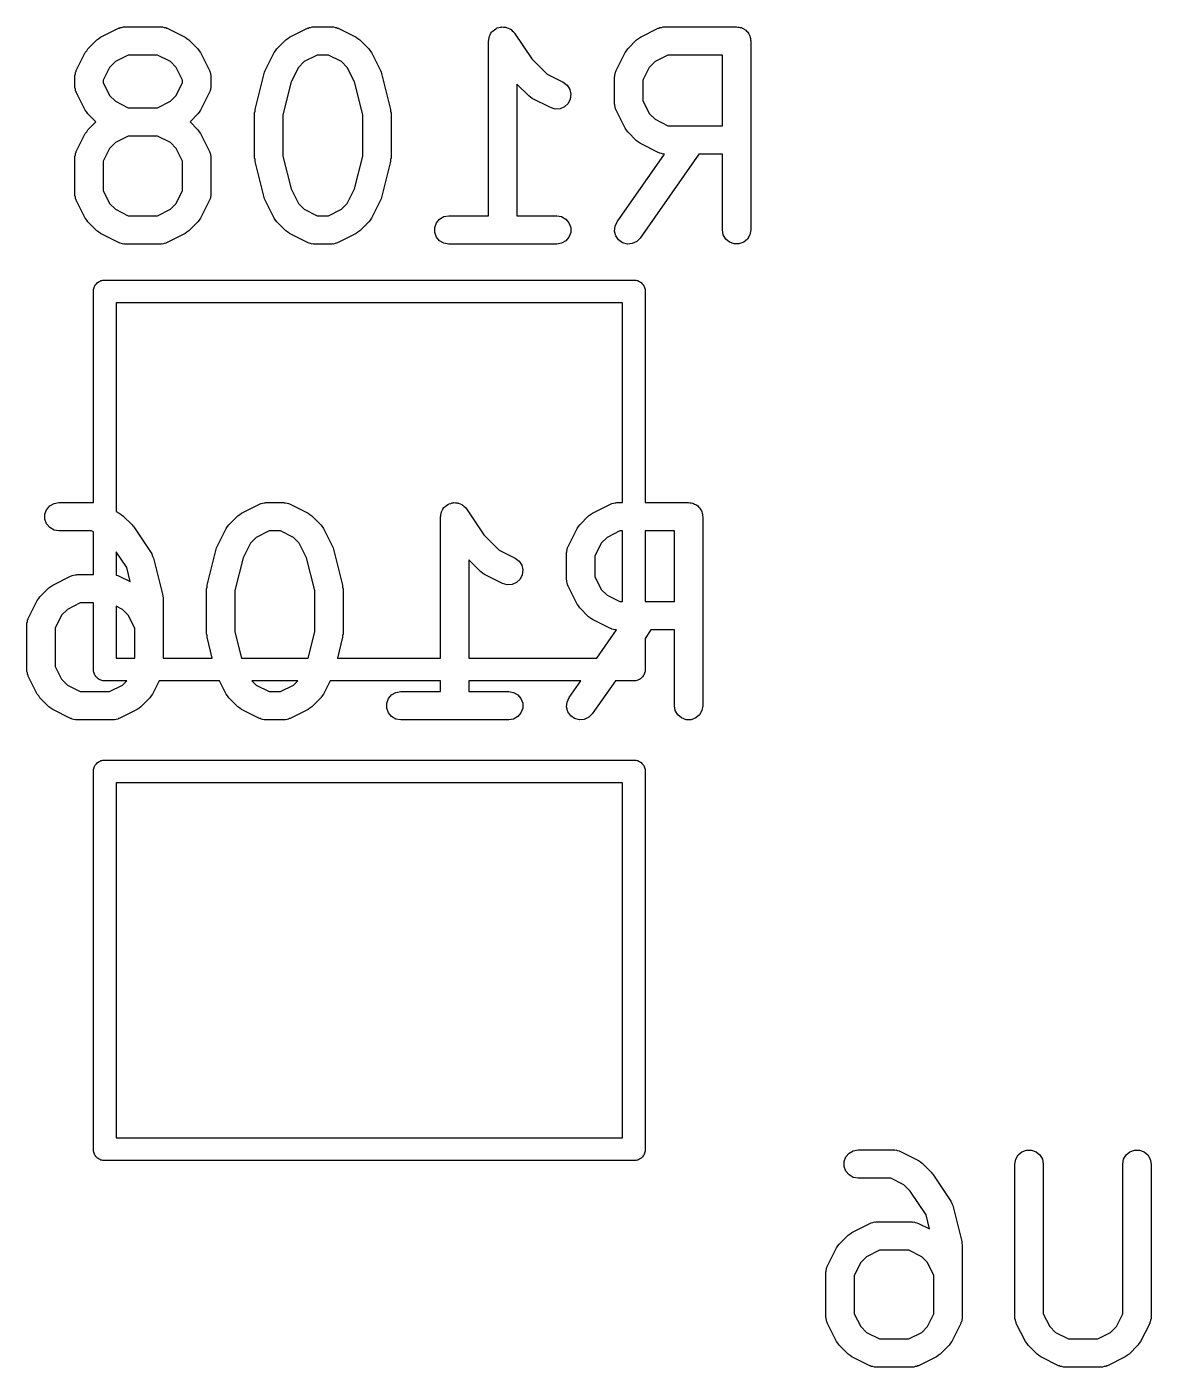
# Model space of a CAD drawing. Extents: x 102 to 197, y -141 to -41.
# Drawn here: x 113.76 to 119.71, y -53.72 to -46.62 of the extents above; entities that cross this region are included whole.
import ezdxf

# ---------------------------------------------------------------- set-up
doc = ezdxf.new("R2010")
doc.units = 0
doc.header["$MEASUREMENT"] = 0
doc.layers.add('BLACK', color=7, linetype='CONTINUOUS')

msp = doc.modelspace()

# ---------------------------------------------------------------- linework, layer by layer
at = {"layer": 'BLACK', "linetype": 'CONTINUOUS'}
for p, q in [((114.148, -46.6769), (114.243, -46.6293)), ((114.243, -46.6293), (114.247, -46.6281)), ((114.247, -46.6281), (114.251, -46.6259)), ((114.251, -46.6259), (114.259, -46.6244)), ((114.259, -46.6244), (114.268, -46.6219)), ((114.268, -46.6219), (114.272, -46.6221)), ((114.272, -46.6221), (114.276, -46.6214)), ((114.276, -46.6214), (114.467, -46.6214)), ((114.467, -46.6214), (114.471, -46.6221)), ((114.471, -46.6221), (114.475, -46.6219)), ((114.475, -46.6219), (114.484, -46.6244)), ((114.484, -46.6244), (114.493, -46.6259)), ((114.493, -46.6259), (114.496, -46.6281)), ((114.496, -46.6281), (114.5, -46.6293)), ((114.5, -46.6293), (114.596, -46.6769)), ((115.148, -46.6769), (115.243, -46.6293)), ((115.243, -46.6293), (115.247, -46.6281)), ((115.247, -46.6281), (115.251, -46.6259)), ((115.251, -46.6259), (115.259, -46.6244)), ((115.259, -46.6244), (115.268, -46.6219)), ((115.268, -46.6219), (115.272, -46.6221)), ((115.272, -46.6221), (115.276, -46.6214)), ((115.276, -46.6214), (115.372, -46.6214)), ((115.372, -46.6214), (115.376, -46.6221)), ((115.376, -46.6221), (115.38, -46.6219)), ((115.38, -46.6219), (115.389, -46.6244)), ((115.389, -46.6244), (115.397, -46.6259)), ((115.397, -46.6259), (115.401, -46.6281)), ((115.401, -46.6281), (115.405, -46.6293)), ((115.405, -46.6293), (115.5, -46.6769)), ((116.204, -46.6795), (116.206, -46.6707)), ((116.206, -46.6707), (116.208, -46.6671)), ((116.208, -46.6671), (116.209, -46.6631)), ((116.209, -46.6631), (116.214, -46.6559)), ((116.214, -46.6559), (116.219, -46.6482)), ((116.219, -46.6482), (116.222, -46.6455)), ((116.222, -46.6455), (116.225, -46.6421)), ((116.225, -46.6421), (116.232, -46.6372)), ((116.232, -46.6372), (116.239, -46.6314)), ((116.239, -46.6314), (116.243, -46.63)), ((116.243, -46.63), (116.246, -46.6277)), ((116.246, -46.6277), (116.255, -46.6256)), ((116.255, -46.6256), (116.263, -46.6225)), ((116.263, -46.6225), (116.268, -46.6225)), ((116.268, -46.6225), (116.272, -46.6215)), ((116.272, -46.6215), (116.28, -46.6225)), ((116.28, -46.6225), (116.289, -46.6225)), ((116.289, -46.6225), (116.293, -46.6239)), ((116.293, -46.6239), (116.297, -46.6244)), ((116.297, -46.6244), (116.305, -46.6284)), ((116.305, -46.6284), (116.314, -46.6314)), ((116.314, -46.6314), (116.317, -46.6341)), ((116.317, -46.6341), (116.321, -46.6359)), ((116.321, -46.6359), (116.327, -46.6424)), ((116.327, -46.6424), (116.334, -46.6482)), ((116.334, -46.6482), (116.336, -46.6518)), ((116.336, -46.6518), (116.339, -46.6548)), ((116.339, -46.6548), (116.43, -46.7915)), ((117.005, -46.6769), (117.1, -46.6293)), ((117.1, -46.6293), (117.104, -46.6281)), ((117.104, -46.6281), (117.108, -46.6259)), ((117.108, -46.6259), (117.117, -46.6244)), ((117.117, -46.6244), (117.125, -46.6219)), ((117.125, -46.6219), (117.129, -46.6221)), ((117.129, -46.6221), (117.134, -46.6214)), ((117.134, -46.6214), (117.514, -46.6214)), ((117.514, -46.6214), (117.521, -46.6225)), ((117.521, -46.6225), (117.527, -46.6225)), ((117.527, -46.6225), (117.534, -46.6248)), ((117.534, -46.6248), (117.54, -46.6259)), ((117.54, -46.6259), (117.546, -46.6292)), ((117.546, -46.6292), (117.552, -46.6314)), ((117.552, -46.6314), (117.557, -46.6356)), ((117.557, -46.6356), (117.563, -46.6389)), ((117.563, -46.6389), (117.567, -46.644)), ((117.567, -46.644), (117.572, -46.6482)), ((117.572, -46.6482), (117.575, -46.6539)), ((117.575, -46.6539), (117.579, -46.6589)), ((117.579, -46.6589), (117.582, -46.665)), ((117.582, -46.665), (117.585, -46.6707)), ((117.585, -46.6707), (117.586, -46.6772)), ((114.074, -46.7484), (114.08, -46.7386)), ((114.08, -46.7386), (114.128, -46.691)), ((114.128, -46.691), (114.138, -46.6841)), ((114.138, -46.6841), (114.148, -46.6769)), ((114.596, -46.6769), (114.605, -46.6841)), ((114.605, -46.6841), (114.615, -46.691)), ((114.615, -46.691), (114.663, -46.7386)), ((114.663, -46.7386), (114.67, -46.7484)), ((115.074, -46.7484), (115.08, -46.7386)), ((115.08, -46.7386), (115.128, -46.691)), ((115.128, -46.691), (115.138, -46.6841)), ((115.138, -46.6841), (115.148, -46.6769)), ((115.5, -46.6769), (115.51, -46.6841)), ((115.51, -46.6841), (115.52, -46.691)), ((115.52, -46.691), (115.568, -46.7386)), ((115.568, -46.7386), (115.574, -46.7484)), ((116.201, -46.6964), (116.202, -46.6923)), ((116.201, -47.6214), (116.201, -46.6964)), ((116.202, -46.6881), (116.204, -46.6795)), ((116.202, -46.6923), (116.202, -46.6881)), ((116.931, -46.7484), (116.938, -46.7386)), ((116.938, -46.7386), (116.985, -46.691)), ((116.985, -46.691), (116.995, -46.6841)), ((116.995, -46.6841), (117.005, -46.6769)), ((117.586, -46.6772), (117.588, -46.6834)), ((117.588, -46.6834), (117.588, -46.6899)), ((117.588, -46.6899), (117.589, -46.6964)), ((117.589, -46.6964), (117.589, -47.6964)), ((114.019, -46.8533), (114.066, -46.7581)), ((114.066, -46.7581), (114.074, -46.7484)), ((114.226, -46.8056), (114.195, -46.836)), ((114.294, -46.7714), (114.226, -46.8056)), ((114.449, -46.7714), (114.294, -46.7714)), ((114.518, -46.8056), (114.449, -46.7714)), ((114.548, -46.836), (114.518, -46.8056)), ((114.67, -46.7484), (114.677, -46.7581)), ((114.677, -46.7581), (114.724, -46.8533)), ((115.019, -46.8533), (115.066, -46.7581)), ((115.066, -46.7581), (115.074, -46.7484)), ((115.226, -46.8056), (115.195, -46.836)), ((115.294, -46.7714), (115.226, -46.8056)), ((115.354, -46.7714), (115.294, -46.7714)), ((115.422, -46.8056), (115.354, -46.7714)), ((115.453, -46.836), (115.422, -46.8056)), ((115.574, -46.7484), (115.582, -46.7581)), ((115.582, -46.7581), (115.629, -46.8533)), ((116.43, -46.7915), (116.511, -46.8728)), ((116.876, -46.8533), (116.924, -46.7581)), ((116.924, -46.7581), (116.931, -46.7484)), ((117.083, -46.8056), (117.052, -46.836)), ((117.151, -46.7714), (117.083, -46.8056)), ((117.439, -46.7714), (117.151, -46.7714)), ((117.439, -47.1452), (117.439, -46.7714)), ((114.011, -46.8783), (114.014, -46.8699)), ((114.012, -46.8826), (114.011, -46.8783)), ((114.011, -46.8869), (114.012, -46.8826)), ((114.011, -46.9345), (114.011, -46.8869)), ((114.014, -46.8699), (114.015, -46.8612)), ((114.015, -46.8612), (114.018, -46.8575)), ((114.018, -46.8575), (114.019, -46.8533)), ((114.195, -46.836), (114.161, -46.9046)), ((114.582, -46.9046), (114.548, -46.836)), ((114.724, -46.8533), (114.726, -46.8575)), ((114.726, -46.8575), (114.728, -46.8612)), ((114.728, -46.8612), (114.729, -46.8699)), ((114.729, -46.8699), (114.732, -46.8783)), ((114.732, -46.8783), (114.732, -46.8826)), ((114.732, -46.8826), (114.732, -46.8869)), ((114.732, -46.8869), (114.732, -46.9345)), ((114.966, -47.0591), (115.013, -46.8687)), ((115.013, -46.8687), (115.016, -46.8612)), ((115.016, -46.8612), (115.019, -46.8533)), ((115.195, -46.836), (115.157, -46.913)), ((115.491, -46.913), (115.453, -46.836)), ((115.629, -46.8533), (115.632, -46.8612)), ((115.632, -46.8612), (115.635, -46.8687)), ((115.635, -46.8687), (115.682, -47.0591)), ((116.511, -46.8728), (116.596, -46.915)), ((116.868, -46.8869), (116.869, -46.8826)), ((116.868, -47.0297), (116.868, -46.8869)), ((116.869, -46.8783), (116.871, -46.8699)), ((116.869, -46.8826), (116.869, -46.8783)), ((116.871, -46.8699), (116.873, -46.8612)), ((116.873, -46.8612), (116.875, -46.8575)), ((116.875, -46.8575), (116.876, -46.8533)), ((117.052, -46.836), (117.018, -46.9046)), ((114.012, -46.9387), (114.011, -46.9345)), ((114.011, -46.943), (114.012, -46.9387)), ((114.014, -46.9515), (114.011, -46.943)), ((114.015, -46.9601), (114.014, -46.9515)), ((114.161, -46.9046), (114.161, -46.9168)), ((114.161, -46.9168), (114.195, -46.9853)), ((114.548, -46.9853), (114.582, -46.9168)), ((114.582, -46.9168), (114.582, -46.9046)), ((114.729, -46.9515), (114.728, -46.9601)), ((114.732, -46.9431), (114.729, -46.9515)), ((114.732, -46.9345), (114.732, -46.9387)), ((114.732, -46.9387), (114.732, -46.9431)), ((115.157, -46.913), (115.113, -47.0866)), ((115.535, -47.0866), (115.491, -46.913)), ((116.414, -46.9875), (116.351, -46.9251)), ((116.351, -46.9251), (116.351, -47.6214)), ((116.596, -46.915), (116.617, -46.9305)), ((116.617, -46.9305), (116.631, -46.9523)), ((116.631, -46.9523), (116.637, -46.9776)), ((117.018, -46.9046), (117.018, -47.012)), ((114.018, -46.9639), (114.015, -46.9601)), ((114.019, -46.968), (114.018, -46.9639)), ((114.066, -47.0633), (114.019, -46.968)), ((114.195, -46.9853), (114.226, -47.0157)), ((114.226, -47.0157), (114.294, -47.05)), ((114.449, -47.05), (114.518, -47.0157)), ((114.518, -47.0157), (114.548, -46.9853)), ((114.724, -46.968), (114.677, -47.0633)), ((114.726, -46.9639), (114.724, -46.968)), ((114.728, -46.9601), (114.726, -46.9639)), ((116.424, -46.9944), (116.414, -46.9875)), ((116.433, -47.0016), (116.424, -46.9944)), ((116.529, -47.0492), (116.433, -47.0016)), ((116.622, -47.0268), (116.603, -47.0447)), ((116.634, -47.0035), (116.622, -47.0268)), ((116.637, -46.9776), (116.634, -47.0035)), ((116.869, -47.034), (116.868, -47.0297)), ((117.018, -47.012), (117.052, -47.0805)), ((114.074, -47.0729), (114.066, -47.0633)), ((114.08, -47.0827), (114.074, -47.0729)), ((114.123, -47.125), (114.08, -47.0827)), ((114.294, -47.05), (114.449, -47.05)), ((114.663, -47.0827), (114.621, -47.125)), ((114.67, -47.0729), (114.663, -47.0827)), ((114.677, -47.0633), (114.67, -47.0729)), ((114.963, -47.0773), (114.965, -47.0683)), ((114.963, -47.3154), (114.963, -47.0773)), ((114.965, -47.0683), (114.966, -47.0591)), ((115.113, -47.0866), (115.113, -47.3062)), ((115.535, -47.3062), (115.535, -47.0866)), ((115.682, -47.0591), (115.683, -47.0683)), ((115.683, -47.0683), (115.685, -47.0773)), ((115.685, -47.0773), (115.685, -47.3154)), ((116.554, -47.0566), (116.529, -47.0492)), ((116.58, -47.055), (116.554, -47.0566)), ((116.603, -47.0447), (116.58, -47.055)), ((116.869, -47.0383), (116.869, -47.034)), ((116.871, -47.0467), (116.869, -47.0383)), ((116.873, -47.0554), (116.871, -47.0467)), ((116.875, -47.0591), (116.873, -47.0554)), ((116.876, -47.0633), (116.875, -47.0591)), ((116.924, -47.1585), (116.876, -47.0633)), ((117.052, -47.0805), (117.083, -47.1109)), ((114.074, -47.177), (114.08, -47.1672)), ((114.08, -47.1672), (114.123, -47.125)), ((114.621, -47.125), (114.663, -47.1672)), ((114.663, -47.1672), (114.67, -47.177)), ((116.931, -47.1682), (116.924, -47.1585)), ((116.938, -47.178), (116.931, -47.1682)), ((117.083, -47.1109), (117.151, -47.1452)), ((117.151, -47.1452), (117.439, -47.1452)), ((114.019, -47.2819), (114.066, -47.1866)), ((114.066, -47.1866), (114.074, -47.177)), ((114.226, -47.2342), (114.195, -47.2646)), ((114.294, -47.2), (114.226, -47.2342)), ((114.449, -47.2), (114.294, -47.2)), ((114.518, -47.2342), (114.449, -47.2)), ((114.548, -47.2646), (114.518, -47.2342)), ((114.67, -47.177), (114.677, -47.1866)), ((114.677, -47.1866), (114.724, -47.2819)), ((116.985, -47.2256), (116.938, -47.178)), ((116.995, -47.2325), (116.985, -47.2256)), ((117.005, -47.2397), (116.995, -47.2325)), ((117.1, -47.2873), (117.005, -47.2397)), ((114.011, -47.3069), (114.014, -47.2984)), ((114.012, -47.3112), (114.011, -47.3069)), ((114.011, -47.3154), (114.012, -47.3112)), ((114.014, -47.2984), (114.015, -47.2898)), ((114.015, -47.2898), (114.018, -47.286)), ((114.018, -47.286), (114.019, -47.2819)), ((114.195, -47.2646), (114.161, -47.3331)), ((114.582, -47.3331), (114.548, -47.2646)), ((114.724, -47.2819), (114.726, -47.286)), ((114.726, -47.286), (114.728, -47.2898)), ((114.728, -47.2898), (114.729, -47.2984)), ((114.729, -47.2984), (114.732, -47.3069)), ((114.732, -47.3069), (114.732, -47.3112)), ((114.732, -47.3112), (114.732, -47.3154)), ((115.113, -47.3062), (115.157, -47.4797)), ((115.491, -47.4797), (115.535, -47.3062)), ((116.882, -47.6534), (117.132, -47.295)), ((117.315, -47.2952), (117.004, -47.7394)), ((117.104, -47.2885), (117.1, -47.2873)), ((117.108, -47.2907), (117.104, -47.2885)), ((117.117, -47.2922), (117.108, -47.2907)), ((117.125, -47.2947), (117.117, -47.2922)), ((117.129, -47.2944), (117.125, -47.2947)), ((117.132, -47.295), (117.129, -47.2944)), ((117.439, -47.2952), (117.315, -47.2952)), ((117.439, -47.6964), (117.439, -47.2952)), ((114.011, -47.5059), (114.011, -47.3154)), ((114.161, -47.3331), (114.161, -47.4882)), ((114.582, -47.4882), (114.582, -47.3331)), ((114.732, -47.3154), (114.732, -47.5059)), ((114.965, -47.3245), (114.963, -47.3154)), ((114.966, -47.3336), (114.965, -47.3245)), ((115.013, -47.5241), (114.966, -47.3336)), ((115.682, -47.3336), (115.635, -47.5241)), ((115.683, -47.3245), (115.682, -47.3336)), ((115.685, -47.3154), (115.683, -47.3245)), ((114.012, -47.5102), (114.011, -47.5059)), ((114.011, -47.5145), (114.012, -47.5102)), ((114.014, -47.5229), (114.011, -47.5145)), ((114.015, -47.5316), (114.014, -47.5229)), ((114.161, -47.4882), (114.195, -47.5567)), ((114.548, -47.5567), (114.582, -47.4882)), ((114.729, -47.5229), (114.728, -47.5316)), ((114.732, -47.5145), (114.729, -47.5229)), ((114.732, -47.5059), (114.732, -47.5102)), ((114.732, -47.5102), (114.732, -47.5145)), ((115.016, -47.5316), (115.013, -47.5241)), ((115.157, -47.4797), (115.195, -47.5567)), ((115.453, -47.5567), (115.491, -47.4797)), ((115.635, -47.5241), (115.632, -47.5316)), ((114.018, -47.5353), (114.015, -47.5316)), ((114.019, -47.5394), (114.018, -47.5353)), ((114.066, -47.6347), (114.019, -47.5394)), ((114.195, -47.5567), (114.226, -47.5871)), ((114.226, -47.5871), (114.294, -47.6214)), ((114.449, -47.6214), (114.518, -47.5871)), ((114.518, -47.5871), (114.548, -47.5567)), ((114.724, -47.5394), (114.677, -47.6347)), ((114.726, -47.5353), (114.724, -47.5394)), ((114.728, -47.5316), (114.726, -47.5353)), ((115.019, -47.5394), (115.016, -47.5316)), ((115.066, -47.6347), (115.019, -47.5394)), ((115.195, -47.5567), (115.226, -47.5871)), ((115.226, -47.5871), (115.294, -47.6214)), ((115.354, -47.6214), (115.422, -47.5871)), ((115.422, -47.5871), (115.453, -47.5567)), ((115.629, -47.5394), (115.582, -47.6347)), ((115.632, -47.5316), (115.629, -47.5394)), ((114.074, -47.6443), (114.066, -47.6347)), ((114.08, -47.6542), (114.074, -47.6443)), ((114.128, -47.7018), (114.08, -47.6542)), ((114.294, -47.6214), (114.449, -47.6214)), ((114.663, -47.6542), (114.615, -47.7018)), ((114.67, -47.6443), (114.663, -47.6542)), ((114.677, -47.6347), (114.67, -47.6443)), ((115.074, -47.6443), (115.066, -47.6347)), ((115.08, -47.6542), (115.074, -47.6443)), ((115.128, -47.7018), (115.08, -47.6542)), ((115.294, -47.6214), (115.354, -47.6214)), ((115.568, -47.6542), (115.52, -47.7018)), ((115.574, -47.6443), (115.568, -47.6542)), ((115.582, -47.6347), (115.574, -47.6443)), ((115.917, -47.6834), (115.926, -47.6589)), ((115.926, -47.6589), (115.942, -47.6389)), ((115.942, -47.6389), (115.965, -47.6259)), ((115.965, -47.6259), (115.991, -47.6214)), ((115.991, -47.6214), (116.201, -47.6214)), ((116.351, -47.6214), (116.562, -47.6214)), ((116.562, -47.6214), (116.588, -47.6259)), ((116.588, -47.6259), (116.61, -47.6389)), ((116.61, -47.6389), (116.627, -47.6589)), ((116.627, -47.6589), (116.636, -47.6834)), ((116.871, -47.677), (116.882, -47.6534)), ((114.138, -47.7087), (114.128, -47.7018)), ((114.148, -47.7158), (114.138, -47.7087)), ((114.243, -47.7635), (114.148, -47.7158)), ((114.596, -47.7158), (114.5, -47.7635)), ((114.605, -47.7087), (114.596, -47.7158)), ((114.615, -47.7018), (114.605, -47.7087)), ((115.138, -47.7087), (115.128, -47.7018)), ((115.148, -47.7158), (115.138, -47.7087)), ((115.243, -47.7635), (115.148, -47.7158)), ((115.5, -47.7158), (115.405, -47.7635)), ((115.51, -47.7087), (115.5, -47.7158)), ((115.52, -47.7018), (115.51, -47.7087)), ((115.917, -47.7094), (115.917, -47.6834)), ((115.926, -47.7339), (115.917, -47.7094)), ((115.942, -47.7538), (115.926, -47.7339)), ((116.627, -47.7339), (116.61, -47.7538)), ((116.636, -47.7094), (116.627, -47.7339)), ((116.636, -47.6834), (116.636, -47.7094)), ((116.868, -47.7029), (116.871, -47.677)), ((116.875, -47.7281), (116.868, -47.7029)), ((116.89, -47.7494), (116.875, -47.7281)), ((117.004, -47.7394), (116.986, -47.7578)), ((117.444, -47.722), (117.439, -47.6964)), ((117.457, -47.7446), (117.444, -47.722)), ((117.585, -47.722), (117.572, -47.7446)), ((117.589, -47.6964), (117.585, -47.722)), ((114.247, -47.7647), (114.243, -47.7635)), ((114.251, -47.7669), (114.247, -47.7647)), ((114.259, -47.7684), (114.251, -47.7669)), ((114.268, -47.7709), (114.259, -47.7684)), ((114.272, -47.7706), (114.268, -47.7709)), ((114.276, -47.7714), (114.272, -47.7706)), ((114.467, -47.7714), (114.276, -47.7714)), ((114.471, -47.7706), (114.467, -47.7714)), ((114.475, -47.7709), (114.471, -47.7706)), ((114.484, -47.7684), (114.475, -47.7709)), ((114.493, -47.7669), (114.484, -47.7684)), ((114.496, -47.7647), (114.493, -47.7669)), ((114.5, -47.7635), (114.496, -47.7647)), ((115.247, -47.7647), (115.243, -47.7635)), ((115.251, -47.7669), (115.247, -47.7647)), ((115.259, -47.7684), (115.251, -47.7669)), ((115.268, -47.7709), (115.259, -47.7684)), ((115.272, -47.7706), (115.268, -47.7709)), ((115.276, -47.7714), (115.272, -47.7706)), ((115.372, -47.7714), (115.276, -47.7714)), ((115.376, -47.7706), (115.372, -47.7714)), ((115.38, -47.7709), (115.376, -47.7706)), ((115.389, -47.7684), (115.38, -47.7709)), ((115.397, -47.7669), (115.389, -47.7684)), ((115.401, -47.7647), (115.397, -47.7669)), ((115.405, -47.7635), (115.401, -47.7647)), ((115.965, -47.7669), (115.942, -47.7538)), ((115.991, -47.7714), (115.965, -47.7669)), ((116.562, -47.7714), (115.991, -47.7714)), ((116.588, -47.7669), (116.562, -47.7714)), ((116.61, -47.7538), (116.588, -47.7669)), ((116.911, -47.7644), (116.89, -47.7494)), ((116.937, -47.7711), (116.911, -47.7644)), ((116.962, -47.7688), (116.937, -47.7711)), ((116.986, -47.7578), (116.962, -47.7688)), ((117.477, -47.7613), (117.457, -47.7446)), ((117.501, -47.7702), (117.477, -47.7613)), ((117.527, -47.7702), (117.501, -47.7702)), ((117.552, -47.7613), (117.527, -47.7702)), ((117.572, -47.7446), (117.552, -47.7613)), ((114.11, -48.0114), (114.112, -48.0064)), ((114.11, -48.0167), (114.11, -48.0114)), ((114.11, -48.0168), (114.11, -48.0167)), ((114.11, -49.1394), (114.11, -48.0168)), ((114.112, -48.0064), (114.113, -48.0012)), ((114.113, -48.0012), (114.115, -47.9965)), ((114.115, -47.9965), (114.117, -47.9915)), ((114.117, -47.9915), (114.121, -47.9875)), ((114.121, -47.9875), (114.123, -47.9828)), ((114.123, -47.9828), (114.127, -47.9794)), ((114.127, -47.9794), (114.131, -47.9753)), ((114.131, -47.9753), (114.135, -47.9727)), ((114.135, -47.9727), (114.14, -47.9692)), ((114.14, -47.9692), (114.145, -47.9674)), ((114.145, -47.9674), (114.149, -47.9647)), ((114.149, -47.9647), (114.154, -47.9638)), ((114.154, -47.9638), (114.159, -47.962)), ((114.159, -47.962), (114.165, -47.962)), ((114.165, -47.962), (114.165, -47.962)), ((114.165, -47.962), (116.975, -47.962)), ((116.975, -47.962), (116.981, -47.962)), ((116.975, -47.962), (116.975, -47.962)), ((116.981, -47.962), (116.986, -47.9638)), ((116.986, -47.9638), (116.991, -47.9647)), ((116.991, -47.9647), (116.995, -47.9674)), ((116.995, -47.9674), (117, -47.9692)), ((117, -47.9692), (117.005, -47.9727)), ((117.005, -47.9727), (117.009, -47.9753)), ((117.009, -47.9753), (117.013, -47.9794)), ((117.013, -47.9794), (117.017, -47.9828)), ((117.017, -47.9828), (117.019, -47.9875)), ((117.019, -47.9875), (117.023, -47.9915)), ((117.023, -47.9915), (117.025, -47.9965)), ((117.025, -47.9965), (117.027, -48.0012)), ((117.027, -48.0012), (117.028, -48.0064)), ((117.028, -48.0064), (117.03, -48.0114)), ((117.03, -48.0114), (117.03, -48.0167)), ((117.03, -48.0167), (117.03, -48.0168)), ((117.03, -48.0168), (117.03, -49.1394)), ((114.23, -48.082), (114.23, -49.1867)), ((116.91, -48.082), (114.23, -48.082)), ((116.91, -49.1394), (116.91, -48.082)), ((113.862, -49.1769), (113.879, -49.1569)), ((113.879, -49.1569), (113.901, -49.1439)), ((113.901, -49.1439), (113.927, -49.1394)), ((113.927, -49.1394), (114.11, -49.1394)), ((114.894, -49.1949), (114.989, -49.1473)), ((114.989, -49.1473), (114.993, -49.1461)), ((114.993, -49.1461), (114.997, -49.1439)), ((114.997, -49.1439), (115.005, -49.1424)), ((115.005, -49.1424), (115.014, -49.1399)), ((115.014, -49.1399), (115.018, -49.1401)), ((115.018, -49.1401), (115.022, -49.1394)), ((115.022, -49.1394), (115.118, -49.1394)), ((115.118, -49.1394), (115.122, -49.1401)), ((115.122, -49.1401), (115.126, -49.1399)), ((115.126, -49.1399), (115.135, -49.1424)), ((115.135, -49.1424), (115.143, -49.1439)), ((115.143, -49.1439), (115.147, -49.1461)), ((115.147, -49.1461), (115.151, -49.1473)), ((115.151, -49.1473), (115.246, -49.1949)), ((115.971, -49.1601), (115.978, -49.1552)), ((115.978, -49.1552), (115.985, -49.1494)), ((115.985, -49.1494), (115.989, -49.148)), ((115.989, -49.148), (115.992, -49.1457)), ((115.992, -49.1457), (116.001, -49.1436)), ((116.001, -49.1436), (116.009, -49.1405)), ((116.009, -49.1405), (116.014, -49.1405)), ((116.014, -49.1405), (116.018, -49.1395)), ((116.018, -49.1395), (116.026, -49.1405)), ((116.026, -49.1405), (116.035, -49.1405)), ((116.035, -49.1405), (116.039, -49.1419)), ((116.039, -49.1419), (116.043, -49.1424)), ((116.043, -49.1424), (116.051, -49.1464)), ((116.051, -49.1464), (116.06, -49.1494)), ((116.06, -49.1494), (116.063, -49.1521)), ((116.063, -49.1521), (116.067, -49.1539)), ((116.067, -49.1539), (116.073, -49.1604)), ((116.751, -49.1949), (116.846, -49.1473)), ((116.846, -49.1473), (116.85, -49.1461)), ((116.85, -49.1461), (116.854, -49.1439)), ((116.854, -49.1439), (116.863, -49.1424)), ((116.863, -49.1424), (116.871, -49.1399)), ((116.871, -49.1399), (116.875, -49.1401)), ((116.875, -49.1401), (116.88, -49.1394)), ((116.88, -49.1394), (116.91, -49.1394)), ((117.03, -49.1394), (117.26, -49.1394)), ((117.26, -49.1394), (117.267, -49.1405)), ((117.267, -49.1405), (117.273, -49.1405)), ((117.273, -49.1405), (117.28, -49.1428)), ((117.28, -49.1428), (117.286, -49.1439)), ((117.286, -49.1439), (117.292, -49.1472)), ((117.292, -49.1472), (117.298, -49.1494)), ((117.298, -49.1494), (117.303, -49.1536)), ((117.303, -49.1536), (117.309, -49.1569)), ((117.309, -49.1569), (117.313, -49.162)), ((113.853, -49.2014), (113.862, -49.1769)), ((113.853, -49.2274), (113.853, -49.2014)), ((113.862, -49.2519), (113.853, -49.2274)), ((114.23, -49.1867), (114.246, -49.1949)), ((114.246, -49.1949), (114.256, -49.2021)), ((114.256, -49.2021), (114.266, -49.209)), ((114.266, -49.209), (114.314, -49.2566)), ((114.826, -49.2566), (114.874, -49.209)), ((114.874, -49.209), (114.884, -49.2021)), ((114.884, -49.2021), (114.894, -49.1949)), ((115.246, -49.1949), (115.256, -49.2021)), ((115.256, -49.2021), (115.266, -49.209)), ((115.266, -49.209), (115.314, -49.2566)), ((115.947, -49.2144), (115.948, -49.2103)), ((115.947, -49.962), (115.947, -49.2144)), ((115.948, -49.2061), (115.95, -49.1975)), ((115.948, -49.2103), (115.948, -49.2061)), ((115.95, -49.1975), (115.952, -49.1887)), ((115.952, -49.1887), (115.954, -49.1851)), ((115.954, -49.1851), (115.955, -49.1811)), ((115.955, -49.1811), (115.96, -49.1739)), ((115.96, -49.1739), (115.965, -49.1662)), ((115.965, -49.1662), (115.968, -49.1635)), ((115.968, -49.1635), (115.971, -49.1601)), ((116.073, -49.1604), (116.08, -49.1662)), ((116.08, -49.1662), (116.082, -49.1698)), ((116.082, -49.1698), (116.085, -49.1728)), ((116.085, -49.1728), (116.176, -49.3095)), ((116.684, -49.2566), (116.731, -49.209)), ((116.731, -49.209), (116.741, -49.2021)), ((116.741, -49.2021), (116.751, -49.1949)), ((117.313, -49.162), (117.318, -49.1662)), ((117.318, -49.1662), (117.321, -49.1719)), ((117.321, -49.1719), (117.325, -49.1769)), ((117.325, -49.1769), (117.328, -49.183)), ((117.328, -49.183), (117.331, -49.1887)), ((117.331, -49.1887), (117.332, -49.1952)), ((117.332, -49.1952), (117.334, -49.2014)), ((117.334, -49.2014), (117.334, -49.2079)), ((117.334, -49.2079), (117.335, -49.2144)), ((117.335, -49.2144), (117.335, -50.2144)), ((113.879, -49.2718), (113.862, -49.2519)), ((113.901, -49.2849), (113.879, -49.2718)), ((113.927, -49.2894), (113.901, -49.2849)), ((114.1, -49.2894), (113.927, -49.2894)), ((114.11, -49.2944), (114.1, -49.2894)), ((114.11, -49.5203), (114.11, -49.2944)), ((114.314, -49.2566), (114.318, -49.2627)), ((114.318, -49.2627), (114.323, -49.268)), ((114.323, -49.268), (114.418, -49.4109)), ((114.765, -49.3713), (114.812, -49.2761)), ((114.812, -49.2761), (114.82, -49.2664)), ((114.82, -49.2664), (114.826, -49.2566)), ((115.04, -49.2894), (114.972, -49.3236)), ((115.1, -49.2894), (115.04, -49.2894)), ((115.168, -49.3236), (115.1, -49.2894)), ((115.314, -49.2566), (115.32, -49.2664)), ((115.32, -49.2664), (115.328, -49.2761)), ((115.328, -49.2761), (115.375, -49.3713)), ((116.622, -49.3713), (116.67, -49.2761)), ((116.67, -49.2761), (116.677, -49.2664)), ((116.677, -49.2664), (116.684, -49.2566)), ((116.897, -49.2894), (116.829, -49.3236)), ((116.91, -49.2894), (116.897, -49.2894)), ((116.91, -49.6632), (116.91, -49.2894)), ((117.03, -49.2894), (117.03, -49.6632)), ((117.185, -49.2894), (117.03, -49.2894)), ((117.185, -49.6632), (117.185, -49.2894)), ((114.762, -49.3792), (114.765, -49.3713)), ((114.941, -49.354), (114.903, -49.431)), ((114.972, -49.3236), (114.941, -49.354)), ((115.199, -49.354), (115.168, -49.3236)), ((115.237, -49.431), (115.199, -49.354)), ((115.375, -49.3713), (115.378, -49.3792)), ((116.176, -49.3095), (116.257, -49.3908)), ((116.621, -49.3755), (116.622, -49.3713)), ((116.798, -49.354), (116.764, -49.4226)), ((116.829, -49.3236), (116.798, -49.354)), ((114.286, -49.4833), (114.23, -49.3991)), ((114.23, -49.3991), (114.23, -49.5234)), ((114.418, -49.4109), (114.423, -49.4226)), ((114.423, -49.4226), (114.428, -49.4343)), ((114.428, -49.4343), (114.476, -49.6248)), ((114.712, -49.5771), (114.759, -49.3867)), ((114.759, -49.3867), (114.762, -49.3792)), ((114.903, -49.431), (114.859, -49.6046)), ((115.281, -49.6046), (115.237, -49.431)), ((115.378, -49.3792), (115.381, -49.3867)), ((115.381, -49.3867), (115.428, -49.5771)), ((116.257, -49.3908), (116.342, -49.433)), ((116.342, -49.433), (116.363, -49.4485)), ((116.614, -49.4049), (116.615, -49.4006)), ((116.614, -49.5477), (116.614, -49.4049)), ((116.615, -49.3963), (116.617, -49.3879)), ((116.615, -49.4006), (116.615, -49.3963)), ((116.617, -49.3879), (116.619, -49.3792)), ((116.619, -49.3792), (116.621, -49.3755)), ((116.764, -49.4226), (116.764, -49.53)), ((114.305, -49.5574), (114.286, -49.4833)), ((116.16, -49.5055), (116.097, -49.4431)), ((116.097, -49.4431), (116.097, -49.962)), ((116.17, -49.5124), (116.16, -49.5055)), ((116.179, -49.5196), (116.17, -49.5124)), ((116.363, -49.4485), (116.377, -49.4703)), ((116.377, -49.4703), (116.383, -49.4956)), ((116.383, -49.4956), (116.38, -49.5215)), ((113.874, -49.5899), (113.884, -49.583)), ((113.884, -49.583), (113.894, -49.5759)), ((113.894, -49.5759), (113.989, -49.5283)), ((113.989, -49.5283), (113.993, -49.527)), ((113.993, -49.527), (113.997, -49.5249)), ((113.997, -49.5249), (114.005, -49.5233)), ((114.005, -49.5233), (114.014, -49.5208)), ((114.014, -49.5208), (114.018, -49.5211)), ((114.018, -49.5211), (114.022, -49.5203)), ((114.022, -49.5203), (114.11, -49.5203)), ((114.23, -49.5234), (114.239, -49.5249)), ((114.239, -49.5249), (114.242, -49.527)), ((114.242, -49.527), (114.246, -49.5283)), ((114.246, -49.5283), (114.305, -49.5574)), ((114.711, -49.5863), (114.712, -49.5771)), ((115.428, -49.5771), (115.429, -49.5863)), ((116.275, -49.5672), (116.179, -49.5196)), ((116.3, -49.5746), (116.275, -49.5672)), ((116.326, -49.573), (116.3, -49.5746)), ((116.349, -49.5627), (116.326, -49.573)), ((116.368, -49.5448), (116.349, -49.5627)), ((116.38, -49.5215), (116.368, -49.5448)), ((116.615, -49.552), (116.614, -49.5477)), ((116.615, -49.5563), (116.615, -49.552)), ((116.617, -49.5647), (116.615, -49.5563)), ((116.619, -49.5734), (116.617, -49.5647)), ((116.621, -49.5771), (116.619, -49.5734)), ((116.622, -49.5813), (116.621, -49.5771)), ((116.67, -49.6765), (116.622, -49.5813)), ((116.764, -49.53), (116.798, -49.5985)), ((113.812, -49.657), (113.82, -49.6474)), ((113.82, -49.6474), (113.826, -49.6375)), ((113.826, -49.6375), (113.874, -49.5899)), ((114.476, -49.6248), (114.477, -49.6339)), ((114.477, -49.6339), (114.478, -49.643)), ((114.478, -49.643), (114.478, -49.962)), ((114.709, -49.5953), (114.711, -49.5863)), ((114.709, -49.8334), (114.709, -49.5953)), ((114.859, -49.6046), (114.859, -49.8242)), ((115.281, -49.8242), (115.281, -49.6046)), ((115.429, -49.5863), (115.431, -49.5953)), ((115.431, -49.5953), (115.431, -49.8334)), ((116.798, -49.5985), (116.829, -49.6289)), ((116.829, -49.6289), (116.897, -49.6632)), ((113.765, -49.7523), (113.812, -49.657)), ((113.972, -49.7046), (113.941, -49.735)), ((114.04, -49.6703), (113.972, -49.7046)), ((114.11, -49.6703), (114.04, -49.6703)), ((114.11, -50.0326), (114.11, -49.6703)), ((114.264, -49.7046), (114.23, -49.6878)), ((114.23, -49.6878), (114.23, -49.962)), ((114.294, -49.735), (114.264, -49.7046)), ((116.677, -49.6862), (116.67, -49.6765)), ((116.684, -49.696), (116.677, -49.6862)), ((116.731, -49.7436), (116.684, -49.696)), ((116.897, -49.6632), (116.91, -49.6632)), ((117.03, -49.6632), (117.185, -49.6632)), ((113.757, -49.7772), (113.76, -49.7688)), ((113.758, -49.7815), (113.757, -49.7772)), ((113.757, -49.7858), (113.758, -49.7815)), ((113.757, -50.0239), (113.757, -49.7858)), ((113.76, -49.7688), (113.761, -49.7602)), ((113.761, -49.7602), (113.764, -49.7564)), ((113.764, -49.7564), (113.765, -49.7523)), ((113.941, -49.735), (113.907, -49.8035)), ((114.328, -49.8035), (114.294, -49.735)), ((116.741, -49.7505), (116.731, -49.7436)), ((116.751, -49.7577), (116.741, -49.7505)), ((116.846, -49.8053), (116.751, -49.7577)), ((113.907, -49.8035), (113.907, -50.0062)), ((114.328, -49.962), (114.328, -49.8035)), ((114.711, -49.8425), (114.709, -49.8334)), ((114.712, -49.8516), (114.711, -49.8425)), ((114.739, -49.962), (114.712, -49.8516)), ((114.859, -49.8242), (114.894, -49.962)), ((115.246, -49.962), (115.281, -49.8242)), ((115.428, -49.8516), (115.401, -49.962)), ((115.429, -49.8425), (115.428, -49.8516)), ((115.431, -49.8334), (115.429, -49.8425)), ((116.774, -49.962), (116.878, -49.813)), ((116.85, -49.8065), (116.846, -49.8053)), ((116.854, -49.8087), (116.85, -49.8065)), ((116.863, -49.8102), (116.854, -49.8087)), ((116.871, -49.8127), (116.863, -49.8102)), ((116.875, -49.8124), (116.871, -49.8127)), ((116.878, -49.813), (116.875, -49.8124)), ((117.061, -49.8132), (117.03, -49.8581)), ((117.03, -49.8581), (117.03, -50.0272)), ((117.185, -49.8132), (117.061, -49.8132)), ((117.185, -50.2144), (117.185, -49.8132)), ((113.907, -50.0062), (113.941, -50.0747)), ((114.23, -49.962), (114.328, -49.962)), ((114.478, -49.962), (114.739, -49.962)), ((114.894, -49.962), (115.246, -49.962)), ((115.401, -49.962), (115.947, -49.962)), ((116.097, -49.962), (116.774, -49.962)), ((113.758, -50.0282), (113.757, -50.0239)), ((113.757, -50.0325), (113.758, -50.0282)), ((113.76, -50.0409), (113.757, -50.0325)), ((113.761, -50.0496), (113.76, -50.0409)), ((113.764, -50.0533), (113.761, -50.0496)), ((113.765, -50.0574), (113.764, -50.0533)), ((113.812, -50.1527), (113.765, -50.0574)), ((113.941, -50.0747), (113.972, -50.1051)), ((114.112, -50.0376), (114.11, -50.0326)), ((114.113, -50.0428), (114.112, -50.0376)), ((114.115, -50.0474), (114.113, -50.0428)), ((114.117, -50.0525), (114.115, -50.0474)), ((114.121, -50.0565), (114.117, -50.0525)), ((114.123, -50.0612), (114.121, -50.0565)), ((114.127, -50.0646), (114.123, -50.0612)), ((114.131, -50.0687), (114.127, -50.0646)), ((114.135, -50.0713), (114.131, -50.0687)), ((114.14, -50.0748), (114.135, -50.0713)), ((114.145, -50.0766), (114.14, -50.0748)), ((114.149, -50.0793), (114.145, -50.0766)), ((114.154, -50.0802), (114.149, -50.0793)), ((114.159, -50.082), (114.154, -50.0802)), ((116.986, -50.0802), (116.981, -50.082)), ((116.991, -50.0793), (116.986, -50.0802)), ((116.995, -50.0766), (116.991, -50.0793)), ((117, -50.0748), (116.995, -50.0766)), ((117.005, -50.0713), (117, -50.0748)), ((117.009, -50.0687), (117.005, -50.0713)), ((117.013, -50.0646), (117.009, -50.0687)), ((117.017, -50.0612), (117.013, -50.0646)), ((117.019, -50.0565), (117.017, -50.0612)), ((117.023, -50.0525), (117.019, -50.0565)), ((117.025, -50.0475), (117.023, -50.0525)), ((117.027, -50.0428), (117.025, -50.0475)), ((117.028, -50.0376), (117.027, -50.0428)), ((117.03, -50.0326), (117.028, -50.0376)), ((117.03, -50.0272), (117.03, -50.0273)), ((117.03, -50.0273), (117.03, -50.0326)), ((113.972, -50.1051), (114.04, -50.1394)), ((114.04, -50.1394), (114.195, -50.1394)), ((114.165, -50.082), (114.159, -50.082)), ((114.287, -50.082), (114.165, -50.082)), ((114.165, -50.082), (114.165, -50.082)), ((114.195, -50.1394), (114.264, -50.1051)), ((114.264, -50.1051), (114.287, -50.082)), ((114.458, -50.082), (114.423, -50.1527)), ((114.777, -50.082), (114.458, -50.082)), ((114.812, -50.1527), (114.777, -50.082)), ((114.948, -50.082), (114.972, -50.1051)), ((115.192, -50.082), (114.948, -50.082)), ((114.972, -50.1051), (115.04, -50.1394)), ((115.04, -50.1394), (115.1, -50.1394)), ((115.1, -50.1394), (115.168, -50.1051)), ((115.168, -50.1051), (115.192, -50.082)), ((115.363, -50.082), (115.328, -50.1527)), ((115.947, -50.082), (115.363, -50.082)), ((115.688, -50.1569), (115.711, -50.1439)), ((115.711, -50.1439), (115.737, -50.1394)), ((115.737, -50.1394), (115.947, -50.1394)), ((115.947, -50.1394), (115.947, -50.082)), ((116.69, -50.082), (116.097, -50.082)), ((116.097, -50.082), (116.097, -50.1394)), ((116.097, -50.1394), (116.308, -50.1394)), ((116.308, -50.1394), (116.334, -50.1439)), ((116.334, -50.1439), (116.356, -50.1569)), ((116.628, -50.1714), (116.69, -50.082)), ((116.873, -50.082), (116.75, -50.2574)), ((116.975, -50.082), (116.873, -50.082)), ((116.981, -50.082), (116.975, -50.082)), ((116.975, -50.082), (116.975, -50.082)), ((113.82, -50.1623), (113.812, -50.1527)), ((113.826, -50.1722), (113.82, -50.1623)), ((113.874, -50.2198), (113.826, -50.1722)), ((113.884, -50.2267), (113.874, -50.2198)), ((114.361, -50.2198), (114.351, -50.2267)), ((114.409, -50.1722), (114.361, -50.2198)), ((114.416, -50.1623), (114.409, -50.1722)), ((114.423, -50.1527), (114.416, -50.1623)), ((114.82, -50.1623), (114.812, -50.1527)), ((114.826, -50.1722), (114.82, -50.1623)), ((114.874, -50.2198), (114.826, -50.1722)), ((114.884, -50.2267), (114.874, -50.2198)), ((115.266, -50.2198), (115.256, -50.2267)), ((115.314, -50.1722), (115.266, -50.2198)), ((115.32, -50.1623), (115.314, -50.1722)), ((115.328, -50.1527), (115.32, -50.1623)), ((115.663, -50.2014), (115.672, -50.1769)), ((115.663, -50.2274), (115.663, -50.2014)), ((115.672, -50.1769), (115.688, -50.1569)), ((116.356, -50.1569), (116.373, -50.1769)), ((116.373, -50.1769), (116.382, -50.2014)), ((116.382, -50.2014), (116.382, -50.2274)), ((116.614, -50.2209), (116.617, -50.195)), ((116.621, -50.2461), (116.614, -50.2209)), ((116.617, -50.195), (116.628, -50.1714)), ((117.19, -50.24), (117.185, -50.2144)), ((117.335, -50.2144), (117.331, -50.24)), ((113.894, -50.2338), (113.884, -50.2267)), ((113.989, -50.2815), (113.894, -50.2338)), ((113.993, -50.2827), (113.989, -50.2815)), ((113.997, -50.2849), (113.993, -50.2827)), ((114.005, -50.2864), (113.997, -50.2849)), ((114.014, -50.2889), (114.005, -50.2864)), ((114.018, -50.2886), (114.014, -50.2889)), ((114.022, -50.2894), (114.018, -50.2886)), ((114.213, -50.2894), (114.022, -50.2894)), ((114.217, -50.2886), (114.213, -50.2894)), ((114.221, -50.2889), (114.217, -50.2886)), ((114.23, -50.2864), (114.221, -50.2889)), ((114.239, -50.2849), (114.23, -50.2864)), ((114.242, -50.2827), (114.239, -50.2849)), ((114.246, -50.2815), (114.242, -50.2827)), ((114.342, -50.2338), (114.246, -50.2815)), ((114.351, -50.2267), (114.342, -50.2338)), ((114.894, -50.2338), (114.884, -50.2267)), ((114.989, -50.2815), (114.894, -50.2338)), ((114.993, -50.2827), (114.989, -50.2815)), ((114.997, -50.2849), (114.993, -50.2827)), ((115.005, -50.2864), (114.997, -50.2849)), ((115.014, -50.2889), (115.005, -50.2864)), ((115.018, -50.2886), (115.014, -50.2889)), ((115.022, -50.2894), (115.018, -50.2886)), ((115.118, -50.2894), (115.022, -50.2894)), ((115.122, -50.2886), (115.118, -50.2894)), ((115.126, -50.2889), (115.122, -50.2886)), ((115.135, -50.2864), (115.126, -50.2889)), ((115.143, -50.2849), (115.135, -50.2864)), ((115.147, -50.2827), (115.143, -50.2849)), ((115.151, -50.2815), (115.147, -50.2827)), ((115.246, -50.2338), (115.151, -50.2815)), ((115.256, -50.2267), (115.246, -50.2338)), ((115.672, -50.2519), (115.663, -50.2274)), ((115.688, -50.2718), (115.672, -50.2519)), ((115.711, -50.2849), (115.688, -50.2718)), ((115.737, -50.2894), (115.711, -50.2849)), ((116.308, -50.2894), (115.737, -50.2894)), ((116.334, -50.2849), (116.308, -50.2894)), ((116.356, -50.2718), (116.334, -50.2849)), ((116.373, -50.2519), (116.356, -50.2718)), ((116.382, -50.2274), (116.373, -50.2519)), ((116.636, -50.2674), (116.621, -50.2461)), ((116.657, -50.2824), (116.636, -50.2674)), ((116.683, -50.2891), (116.657, -50.2824)), ((116.708, -50.2868), (116.683, -50.2891)), ((116.732, -50.2758), (116.708, -50.2868)), ((116.75, -50.2574), (116.732, -50.2758)), ((117.203, -50.2626), (117.19, -50.24)), ((117.223, -50.2793), (117.203, -50.2626)), ((117.247, -50.2882), (117.223, -50.2793)), ((117.273, -50.2882), (117.247, -50.2882)), ((117.298, -50.2793), (117.273, -50.2882)), ((117.318, -50.2626), (117.298, -50.2793)), ((117.331, -50.24), (117.318, -50.2626)), ((114.145, -50.5074), (114.149, -50.5047)), ((114.149, -50.5047), (114.154, -50.5038)), ((114.154, -50.5038), (114.159, -50.502)), ((114.159, -50.502), (114.165, -50.502)), ((114.165, -50.502), (114.165, -50.502)), ((114.165, -50.502), (116.975, -50.502)), ((116.975, -50.502), (116.981, -50.502)), ((116.975, -50.502), (116.975, -50.502)), ((116.981, -50.502), (116.986, -50.5038)), ((116.986, -50.5038), (116.991, -50.5047)), ((116.991, -50.5047), (116.995, -50.5074)), ((114.11, -50.5514), (114.112, -50.5464)), ((114.11, -50.5567), (114.11, -50.5514)), ((114.11, -50.5568), (114.11, -50.5567)), ((114.11, -52.5514), (114.11, -50.5568)), ((114.112, -50.5464), (114.113, -50.5412)), ((114.113, -50.5412), (114.115, -50.5365)), ((114.115, -50.5365), (114.117, -50.5315)), ((114.117, -50.5315), (114.121, -50.5275)), ((114.121, -50.5275), (114.123, -50.5228)), ((114.123, -50.5228), (114.127, -50.5194)), ((114.127, -50.5194), (114.131, -50.5153)), ((114.131, -50.5153), (114.135, -50.5127)), ((114.135, -50.5127), (114.14, -50.5092)), ((114.14, -50.5092), (114.145, -50.5074)), ((116.995, -50.5074), (117, -50.5092)), ((117, -50.5092), (117.005, -50.5127)), ((117.005, -50.5127), (117.009, -50.5153)), ((117.009, -50.5153), (117.013, -50.5194)), ((117.013, -50.5194), (117.017, -50.5228)), ((117.017, -50.5228), (117.019, -50.5275)), ((117.019, -50.5275), (117.023, -50.5315)), ((117.023, -50.5315), (117.025, -50.5365)), ((117.025, -50.5365), (117.027, -50.5412)), ((117.027, -50.5412), (117.028, -50.5464)), ((117.028, -50.5464), (117.03, -50.5514)), ((117.03, -50.5514), (117.03, -50.5567)), ((117.03, -50.5567), (117.03, -50.5568)), ((117.03, -50.5568), (117.03, -52.5672)), ((114.23, -50.622), (114.23, -52.502)), ((116.91, -50.622), (114.23, -50.622)), ((116.91, -52.502), (116.91, -50.622)), ((114.11, -52.5726), (114.11, -52.5514)), ((114.23, -52.502), (116.91, -52.502)), ((114.112, -52.5776), (114.11, -52.5726)), ((114.113, -52.5828), (114.112, -52.5776)), ((114.115, -52.5874), (114.113, -52.5828)), ((114.117, -52.5925), (114.115, -52.5874)), ((114.121, -52.5965), (114.117, -52.5925)), ((114.123, -52.6012), (114.121, -52.5965)), ((114.127, -52.6046), (114.123, -52.6012)), ((114.131, -52.6087), (114.127, -52.6046)), ((114.135, -52.6113), (114.131, -52.6087)), ((114.14, -52.6148), (114.135, -52.6113)), ((114.145, -52.6166), (114.14, -52.6148)), ((114.149, -52.6193), (114.145, -52.6166)), ((114.154, -52.6202), (114.149, -52.6193)), ((114.159, -52.622), (114.154, -52.6202)), ((114.165, -52.622), (114.159, -52.622)), ((116.975, -52.622), (114.165, -52.622)), ((114.165, -52.622), (114.165, -52.622)), ((116.981, -52.622), (116.975, -52.622)), ((116.975, -52.622), (116.975, -52.622)), ((116.986, -52.6202), (116.981, -52.622)), ((116.991, -52.6193), (116.986, -52.6202)), ((116.995, -52.6166), (116.991, -52.6193)), ((117, -52.6148), (116.995, -52.6166)), ((117.005, -52.6113), (117, -52.6148)), ((117.009, -52.6087), (117.005, -52.6113)), ((117.013, -52.6046), (117.009, -52.6087)), ((117.017, -52.6012), (117.013, -52.6046)), ((117.019, -52.5965), (117.017, -52.6012)), ((117.023, -52.5925), (117.019, -52.5965)), ((117.025, -52.5875), (117.023, -52.5925)), ((117.027, -52.5828), (117.025, -52.5875)), ((117.028, -52.5776), (117.027, -52.5828)), ((117.03, -52.5726), (117.028, -52.5776)), ((117.03, -52.5672), (117.03, -52.5673)), ((117.03, -52.5673), (117.03, -52.5726)), ((118.084, -52.627), (118.093, -52.6025)), ((118.084, -52.653), (118.084, -52.627)), ((118.093, -52.6025), (118.11, -52.5825)), ((118.11, -52.5825), (118.132, -52.5695)), ((118.132, -52.5695), (118.158, -52.565)), ((118.158, -52.565), (118.348, -52.565)), ((118.348, -52.565), (118.352, -52.5657)), ((118.352, -52.5657), (118.357, -52.5655)), ((118.357, -52.5655), (118.365, -52.568)), ((118.365, -52.568), (118.374, -52.5695)), ((118.374, -52.5695), (118.378, -52.5717)), ((118.378, -52.5717), (118.382, -52.5729)), ((118.382, -52.5729), (118.477, -52.6205)), ((118.477, -52.6205), (118.487, -52.6277)), ((118.487, -52.6277), (118.496, -52.6346)), ((118.987, -52.64), (118.992, -52.6143)), ((118.992, -52.6143), (119.005, -52.5918)), ((119.005, -52.5918), (119.025, -52.575)), ((119.025, -52.575), (119.049, -52.5661)), ((119.049, -52.5661), (119.075, -52.5661)), ((119.075, -52.5661), (119.1, -52.575)), ((119.1, -52.575), (119.12, -52.5918)), ((119.12, -52.5918), (119.133, -52.6143)), ((119.133, -52.6143), (119.137, -52.64)), ((119.559, -52.64), (119.563, -52.6143)), ((119.563, -52.6143), (119.576, -52.5918)), ((119.576, -52.5918), (119.596, -52.575)), ((119.596, -52.575), (119.621, -52.5661)), ((119.621, -52.5661), (119.647, -52.5661)), ((119.647, -52.5661), (119.671, -52.575)), ((119.671, -52.575), (119.691, -52.5918)), ((119.691, -52.5918), (119.704, -52.6143)), ((119.704, -52.6143), (119.709, -52.64)), ((118.093, -52.6775), (118.084, -52.653)), ((118.11, -52.6974), (118.093, -52.6775)), ((118.132, -52.7105), (118.11, -52.6974)), ((118.496, -52.6346), (118.544, -52.6822)), ((118.544, -52.6822), (118.548, -52.6883)), ((118.548, -52.6883), (118.553, -52.6936)), ((118.553, -52.6936), (118.649, -52.8365)), ((118.987, -53.4495), (118.987, -52.64)), ((119.137, -52.64), (119.137, -53.4318)), ((119.559, -53.4318), (119.559, -52.64)), ((119.709, -52.64), (119.709, -53.4495)), ((118.158, -52.715), (118.132, -52.7105)), ((118.33, -52.715), (118.158, -52.715)), ((118.399, -52.7492), (118.33, -52.715)), ((118.433, -52.783), (118.399, -52.7492)), ((118.517, -52.9089), (118.433, -52.783)), ((118.649, -52.8365), (118.654, -52.8482)), ((118.535, -52.983), (118.517, -52.9089)), ((118.654, -52.8482), (118.659, -52.8599)), ((118.659, -52.8599), (118.707, -53.0504)), ((118.124, -53.0015), (118.219, -52.9539)), ((118.219, -52.9539), (118.224, -52.9526)), ((118.224, -52.9526), (118.227, -52.9505)), ((118.227, -52.9505), (118.236, -52.9489)), ((118.236, -52.9489), (118.244, -52.9464)), ((118.244, -52.9464), (118.249, -52.9467)), ((118.249, -52.9467), (118.253, -52.9459)), ((118.253, -52.9459), (118.443, -52.9459)), ((118.443, -52.9459), (118.448, -52.9467)), ((118.448, -52.9467), (118.452, -52.9464)), ((118.452, -52.9464), (118.46, -52.9489)), ((118.46, -52.9489), (118.469, -52.9505)), ((118.469, -52.9505), (118.473, -52.9526)), ((118.473, -52.9526), (118.477, -52.9539)), ((118.477, -52.9539), (118.535, -52.983)), ((118.057, -53.0631), (118.105, -53.0155)), ((118.105, -53.0155), (118.115, -53.0086)), ((118.115, -53.0086), (118.124, -53.0015)), ((118.707, -53.0504), (118.707, -53.0595)), ((118.707, -53.0595), (118.709, -53.0686)), ((117.995, -53.1779), (118.043, -53.0826)), ((118.043, -53.0826), (118.05, -53.073)), ((118.05, -53.073), (118.057, -53.0631)), ((118.202, -53.1302), (118.172, -53.1606)), ((118.271, -53.0959), (118.202, -53.1302)), ((118.426, -53.0959), (118.271, -53.0959)), ((118.494, -53.1302), (118.426, -53.0959)), ((118.525, -53.1606), (118.494, -53.1302)), ((118.709, -53.0686), (118.709, -53.4495)), ((117.988, -53.2028), (117.99, -53.1944)), ((117.99, -53.1944), (117.992, -53.1858)), ((117.992, -53.1858), (117.994, -53.182)), ((117.994, -53.182), (117.995, -53.1779)), ((118.172, -53.1606), (118.137, -53.2291)), ((118.559, -53.2291), (118.525, -53.1606)), ((117.987, -53.2114), (117.988, -53.2071)), ((117.987, -53.4495), (117.987, -53.2114)), ((117.988, -53.2071), (117.988, -53.2028)), ((118.137, -53.2291), (118.137, -53.4318)), ((118.559, -53.4318), (118.559, -53.2291)), ((117.988, -53.4538), (117.987, -53.4495)), ((117.988, -53.4581), (117.988, -53.4538)), ((117.99, -53.4665), (117.988, -53.4581)), ((117.992, -53.4752), (117.99, -53.4665)), ((117.994, -53.4789), (117.992, -53.4752)), ((117.995, -53.483), (117.994, -53.4789)), ((118.043, -53.5783), (117.995, -53.483)), ((118.137, -53.4318), (118.172, -53.5003)), ((118.525, -53.5003), (118.559, -53.4318)), ((118.701, -53.483), (118.653, -53.5783)), ((118.702, -53.4789), (118.701, -53.483)), ((118.704, -53.4752), (118.702, -53.4789)), ((118.706, -53.4665), (118.704, -53.4752)), ((118.708, -53.4581), (118.706, -53.4665)), ((118.709, -53.4495), (118.708, -53.4538)), ((118.708, -53.4538), (118.708, -53.4581)), ((118.988, -53.4538), (118.987, -53.4495)), ((118.988, -53.4581), (118.988, -53.4538)), ((118.99, -53.4665), (118.988, -53.4581)), ((118.992, -53.4752), (118.99, -53.4665)), ((118.994, -53.4789), (118.992, -53.4752)), ((118.995, -53.483), (118.994, -53.4789)), ((119.043, -53.5783), (118.995, -53.483)), ((119.137, -53.4318), (119.172, -53.5003)), ((119.525, -53.5003), (119.559, -53.4318)), ((119.701, -53.483), (119.653, -53.5783)), ((119.702, -53.4789), (119.701, -53.483)), ((119.704, -53.4752), (119.702, -53.4789)), ((119.706, -53.4665), (119.704, -53.4752)), ((119.708, -53.4581), (119.706, -53.4665)), ((119.709, -53.4495), (119.708, -53.4538)), ((119.708, -53.4538), (119.708, -53.4581)), ((118.172, -53.5003), (118.202, -53.5307)), ((118.202, -53.5307), (118.271, -53.565)), ((118.426, -53.565), (118.494, -53.5307)), ((118.494, -53.5307), (118.525, -53.5003)), ((119.172, -53.5003), (119.202, -53.5307)), ((119.202, -53.5307), (119.271, -53.565)), ((119.426, -53.565), (119.494, -53.5307)), ((119.494, -53.5307), (119.525, -53.5003)), ((118.05, -53.5879), (118.043, -53.5783)), ((118.057, -53.5978), (118.05, -53.5879)), ((118.105, -53.6454), (118.057, -53.5978)), ((118.271, -53.565), (118.426, -53.565)), ((118.639, -53.5978), (118.592, -53.6454)), ((118.646, -53.5879), (118.639, -53.5978)), ((118.653, -53.5783), (118.646, -53.5879)), ((119.05, -53.5879), (119.043, -53.5783)), ((119.057, -53.5978), (119.05, -53.5879)), ((119.105, -53.6454), (119.057, -53.5978)), ((119.271, -53.565), (119.426, -53.565)), ((119.639, -53.5978), (119.592, -53.6454)), ((119.646, -53.5879), (119.639, -53.5978)), ((119.653, -53.5783), (119.646, -53.5879)), ((118.115, -53.6523), (118.105, -53.6454)), ((118.124, -53.6594), (118.115, -53.6523)), ((118.219, -53.7071), (118.124, -53.6594)), ((118.572, -53.6594), (118.477, -53.7071)), ((118.582, -53.6523), (118.572, -53.6594)), ((118.592, -53.6454), (118.582, -53.6523)), ((119.115, -53.6523), (119.105, -53.6454)), ((119.124, -53.6594), (119.115, -53.6523)), ((119.219, -53.7071), (119.124, -53.6594)), ((119.572, -53.6594), (119.477, -53.7071)), ((119.582, -53.6523), (119.572, -53.6594)), ((119.592, -53.6454), (119.582, -53.6523)), ((118.224, -53.7083), (118.219, -53.7071)), ((118.227, -53.7105), (118.224, -53.7083)), ((118.236, -53.712), (118.227, -53.7105)), ((118.244, -53.7145), (118.236, -53.712)), ((118.249, -53.7142), (118.244, -53.7145)), ((118.253, -53.715), (118.249, -53.7142)), ((118.443, -53.715), (118.253, -53.715)), ((118.448, -53.7142), (118.443, -53.715)), ((118.452, -53.7145), (118.448, -53.7142)), ((118.46, -53.712), (118.452, -53.7145)), ((118.469, -53.7105), (118.46, -53.712)), ((118.473, -53.7083), (118.469, -53.7105)), ((118.477, -53.7071), (118.473, -53.7083)), ((119.224, -53.7083), (119.219, -53.7071)), ((119.227, -53.7105), (119.224, -53.7083)), ((119.236, -53.712), (119.227, -53.7105)), ((119.244, -53.7145), (119.236, -53.712)), ((119.249, -53.7142), (119.244, -53.7145)), ((119.253, -53.715), (119.249, -53.7142)), ((119.443, -53.715), (119.253, -53.715)), ((119.448, -53.7142), (119.443, -53.715)), ((119.452, -53.7145), (119.448, -53.7142)), ((119.46, -53.712), (119.452, -53.7145)), ((119.469, -53.7105), (119.46, -53.712)), ((119.473, -53.7083), (119.469, -53.7105)), ((119.477, -53.7071), (119.473, -53.7083))]:
    msp.add_line(p, q, dxfattribs=at)

doc.saveas('drawing.dxf')
